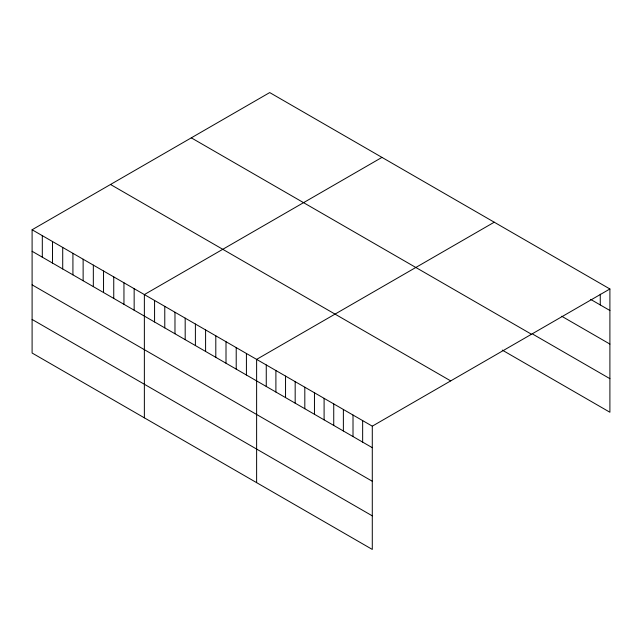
<?xml version="1.0" encoding="UTF-8"?>
<svg xmlns="http://www.w3.org/2000/svg" width="642" height="642" viewBox="0 0 642 642"><rect width="100%" height="100%" fill="white"/><g stroke="black" fill="none" stroke-linecap="round" stroke-linejoin="round"><path stroke-width="0.96" d="M32.1 229.756L372.288 426.168L372.288 549.424L32.1 353.02L32.1 229.756L269.712 92.576L609.9 288.98L609.9 412.244L502.269 350.099M381.974 157.386L144.362 294.574L144.362 417.83M494.236 222.204L256.623 359.384L256.623 482.648M372.288 426.168L609.9 288.98M590.624 299.373L609.9 310.503M561.71 316.249L609.9 344.072M532.788 334.145L609.9 378.668M191.3 137.845L531.488 334.249M110.512 184.487L450.7 380.891M32.1 251.279L372.288 447.683M32.1 284.855L372.288 481.259M32.1 319.443L372.288 515.855M600.262 294.172L600.262 304.934M362.65 420.598L362.65 442.121M353.012 415.037L353.012 436.552M343.374 409.468L343.374 430.991M333.736 403.906L333.736 425.429M324.098 398.337L324.098 419.86M314.46 392.776L314.46 414.299M304.814 387.214L304.814 408.729M295.176 381.645L295.176 403.168M285.538 376.084L285.538 397.599M275.899 370.514L275.899 392.037M266.261 364.953L266.261 386.468M246.416 353.493L246.416 375.016M236.216 347.603L236.216 369.126M226.008 341.713L226.008 363.228M215.8 335.814L215.8 357.337M205.592 329.924L205.592 351.447M195.393 324.033L195.393 345.557M185.185 318.143L185.185 339.658M174.977 312.253L174.977 333.768M164.777 306.354L164.777 327.877M154.57 300.464L154.57 321.987M134.154 288.683L134.154 310.198M123.954 282.785L123.954 304.308M113.746 276.895L113.746 298.418M103.539 271.004L103.539 292.527M93.331 265.114L93.331 286.629M83.131 259.216L83.131 280.739M72.923 253.325L72.923 274.848M62.715 247.435L62.715 268.958M52.508 241.544L52.508 263.06M42.308 235.654L42.308 257.169"/></g></svg>
